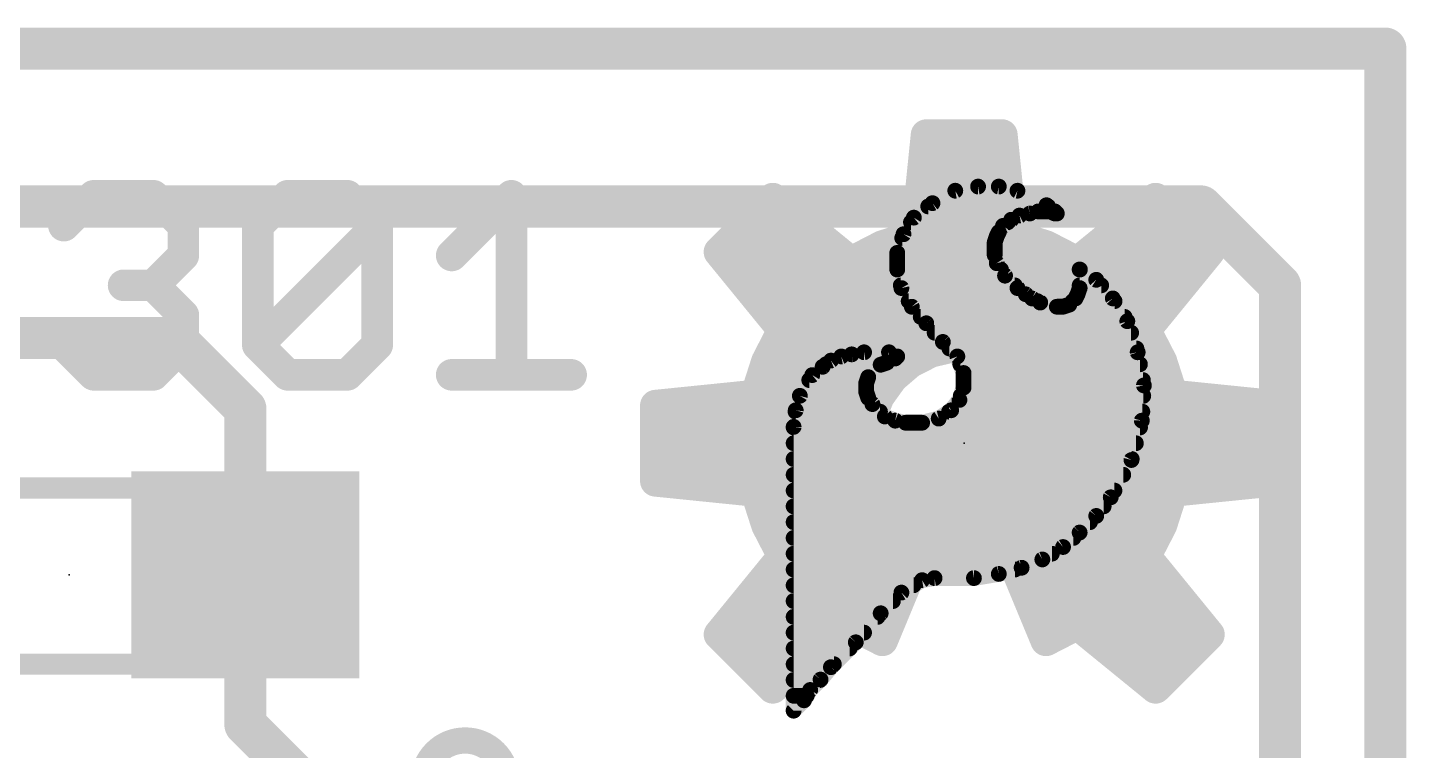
# Model space of a CAD drawing. Extents: x -47 to 60, y -17 to 15.
# Drawn here: x 6.15 to 12.8, y 11.85 to 15.34 of the extents above; entities that cross this region are included whole.
import ezdxf

# ---------------------------------------------------------------- set-up
doc = ezdxf.new("R2010")
doc.units = 0
for name, color, linetype in [('1', 12, 'CONTINUOUS'), ('16', 132, 'CONTINUOUS'), ('20', 53, 'CONTINUOUS'), ('21', 41, 'CONTINUOUS'), ('22', 40, 'CONTINUOUS'), ('23', 53, 'CONTINUOUS'), ('24', 53, 'CONTINUOUS'), ('51', 53, 'CONTINUOUS')]:
    doc.layers.add(name, color=color, linetype=linetype)

# ---------------------------------------------------------------- blocks, each defined once
blk = doc.blocks.new('RECT')
blk.add_solid([(-0.5, -0.5), (0.5, -0.5), (-0.5, 0.5), (0.5, 0.5)])

msp = doc.modelspace()

# ---------------------------------------------------------------- linework, layer by layer
at = {"layer": '1', "const_width": 0.2032}
for points in [[(2.794, 14.478), (11.811, 14.478)], [(11.811, 14.478), (12.192, 14.097)], [(12.192, 14.097), (12.192, 9.652)], [(3.81, 13.843), (6.858, 13.843)], [(6.858, 13.843), (7.2, 13.501)], [(7.2, 12.7), (7.2, 13.501)], [(7.2, 12.7), (7.2, 11.977)], [(7.2, 11.977), (7.45, 11.727)]]:
    msp.add_lwpolyline(points, dxfattribs=at)
at = {"layer": '1', "const_width": 0.1016}
for points in [[(11.8469, 14.5139, 1), (11.7751, 14.4421)], [(11.811, 14.4272, 1), (11.811, 14.5288)], [(12.2428, 14.097, 1), (12.1412, 14.097)], [(12.1561, 14.0611, 1), (12.2279, 14.1329)], [(6.8939, 13.8789, 1), (6.8221, 13.8071)], [(6.858, 13.7922, 1), (6.858, 13.8938)], [(7.2508, 13.501, 1), (7.1492, 13.501)], [(7.1641, 13.4651, 1), (7.2359, 13.5369)], [(7.2508, 12.7, 1), (7.1492, 12.7)], [(7.1492, 12.7, 1), (7.2508, 12.7)], [(7.2359, 12.0129, 1), (7.1641, 11.9411)], [(7.1492, 11.977, 1), (7.2508, 11.977)]]:
    msp.add_lwpolyline(points, format="xyb", dxfattribs=at)
at = {"layer": '16', "const_width": 0.2032}
for points in [[(0, 15.24), (12.7, 15.24)], [(12.7, 15.24), (12.7, 0)]]:
    msp.add_lwpolyline(points, dxfattribs=at)
at = {"layer": '16', "const_width": 0.1016}
for points in [[(12.7508, 15.24, 1), (12.6492, 15.24)], [(12.7, 15.1892, 1), (12.7, 15.2908)]]:
    msp.add_lwpolyline(points, format="xyb", dxfattribs=at)
at = {"layer": '20', "const_width": 0.2032}
for points in [[(12.7, 15.24), (0, 15.24)], [(12.7, 0), (12.7, 15.24)]]:
    msp.add_lwpolyline(points, dxfattribs=at)
at = {"layer": '20', "const_width": 0.1016}
for points in [[(12.7508, 15.24, 1), (12.6492, 15.24)], [(12.7, 15.1892, 1), (12.7, 15.2908)]]:
    msp.add_lwpolyline(points, format="xyb", dxfattribs=at)
at = {"layer": '21'}
for points, const_width in [([(6.3243, 14.3855), (6.4684, 14.5295)], 0.1524), ([(6.4684, 14.5295), (6.7565, 14.5295)], 0.1524), ([(6.7565, 14.5295), (6.9005, 14.3855)], 0.1524), ([(7.2598, 14.3855), (7.4039, 14.5295)], 0.1524), ([(7.4039, 14.5295), (7.692, 14.5295)], 0.1524), ([(7.692, 14.5295), (7.8361, 14.3855)], 0.1524), ([(8.1954, 14.2414), (8.4835, 14.5295)], 0.1524), ([(8.4835, 14.5295), (8.4835, 13.6652)], 0.1524), ([(10.625, 14.554), (10.515, 14.494)], 0.0762), ([(10.735, 14.574), (10.625, 14.554)], 0.0762), ([(10.6261, 14.5542), (10.9241, 14.5542)], 0.0762), ([(10.835, 14.574), (10.735, 14.574)], 0.0762), ([(10.925, 14.554), (10.835, 14.574)], 0.0762), ([(11.065, 14.484), (10.925, 14.554)], 0.0762), ([(10.515, 14.494), (10.425, 14.424)], 0.0762), ([(10.4944, 14.478), (11.073, 14.478)], 0.0762), ([(11.105, 14.454), (11.065, 14.484)], 0.0762), ([(6.9005, 14.3855), (6.9005, 14.2414)], 0.1524), ([(7.2598, 13.8093), (7.2598, 14.3855)], 0.1524), ([(7.2598, 13.8093), (7.8361, 14.3855)], 0.1524), ([(7.8361, 14.3855), (7.8361, 13.8093)], 0.1524), ([(10.425, 14.424), (10.375, 14.344)], 0.0762), ([(10.4111, 14.4018), (10.8787, 14.4018)], 0.0762), ([(10.855, 14.384), (10.895, 14.414)], 0.0762), ([(10.895, 14.414), (10.935, 14.434)], 0.0762), ([(10.935, 14.434), (10.985, 14.444)], 0.0762), ([(10.985, 14.444), (11.025, 14.454)], 0.0762), ([(11.025, 14.454), (11.085, 14.454)], 0.0762), ([(11.085, 14.454), (11.105, 14.444)], 0.0762), ([(11.115, 14.444), (11.105, 14.454)], 0.0762), ([(11.105, 14.444), (11.115, 14.444)], 0.0762), ([(10.375, 14.344), (10.345, 14.254)], 0.0762), ([(10.815, 14.304), (10.825, 14.334)], 0.0762), ([(10.825, 14.334), (10.835, 14.354)], 0.0762), ([(10.835, 14.354), (10.855, 14.384)], 0.0762), ([(6.9005, 14.2414), (6.7565, 14.0974)], 0.1524), ([(10.3689, 14.3256), (10.8222, 14.3256)], 0.0762), ([(10.815, 14.244), (10.815, 14.304)], 0.0762), ([(10.345, 14.254), (10.345, 14.174)], 0.0762), ([(10.345, 14.2494), (10.815, 14.2494)], 0.0762), ([(10.825, 14.204), (10.815, 14.244)], 0.0762), ([(10.865, 14.144), (10.825, 14.204)], 0.0762), ([(6.7565, 14.0974), (6.6124, 14.0974)], 0.1524), ([(6.7565, 14.0974), (6.9005, 13.9533)], 0.1524), ([(10.345, 14.174), (10.365, 14.084)], 0.0762), ([(10.3452, 14.1732), (10.8455, 14.1732)], 0.0762), ([(10.925, 14.084), (10.865, 14.144)], 0.0762), ([(11.225, 14.174), (11.225, 14.084)], 0.0762), ([(11.305, 14.124), (11.225, 14.174)], 0.0762), ([(11.225, 14.1732), (11.2263, 14.1732)], 0.0762), ([(10.3621, 14.097), (10.912, 14.097)], 0.0762), ([(10.365, 14.084), (10.415, 13.994)], 0.0762), ([(10.965, 14.054), (10.925, 14.084)], 0.0762), ([(11.225, 14.084), (11.215, 14.054)], 0.0762), ([(11.225, 14.097), (11.329, 14.097)], 0.0762), ([(11.385, 14.034), (11.305, 14.124)], 0.0762), ([(10.4001, 14.0208), (11.0214, 14.0208)], 0.0762), ([(10.995, 14.034), (10.965, 14.054)], 0.0762), ([(11.035, 14.014), (10.995, 14.034)], 0.0762), ([(11.115, 13.994), (11.035, 14.014)], 0.0762), ([(11.175, 14.004), (11.145, 13.994)], 0.0762), ([(11.205, 14.034), (11.175, 14.004)], 0.0762), ([(11.1918, 14.0208), (11.3934, 14.0208)], 0.0762), ([(11.215, 14.054), (11.205, 14.034)], 0.0762), ([(11.455, 13.924), (11.385, 14.034)], 0.0762), ([(6.9005, 13.9533), (6.9005, 13.8093)], 0.1524), ([(10.415, 13.994), (10.485, 13.914)], 0.0762), ([(10.4582, 13.9446), (11.4419, 13.9446)], 0.0762), ([(11.145, 13.994), (11.115, 13.994)], 0.0762), ([(10.485, 13.914), (10.565, 13.824)], 0.0762), ([(10.5255, 13.8684), (11.4735, 13.8684)], 0.0762), ([(11.505, 13.774), (11.455, 13.924)], 0.0762), ([(6.4684, 13.6652), (6.3243, 13.8093)], 0.1524), ([(6.9005, 13.8093), (6.7565, 13.6652)], 0.1524), ([(7.4039, 13.6652), (7.2598, 13.8093)], 0.1524), ([(7.8361, 13.8093), (7.692, 13.6652)], 0.1524), ([(10.565, 13.824), (10.635, 13.754)], 0.0762), ([(10.025, 13.734), (9.985, 13.704)], 0.0762), ([(10.075, 13.754), (10.025, 13.734)], 0.0762), ([(10.125, 13.764), (10.075, 13.754)], 0.0762), ([(10.185, 13.774), (10.125, 13.764)], 0.0762), ([(10.305, 13.774), (10.185, 13.774)], 0.0762), ([(10.295, 13.724), (10.335, 13.744)], 0.0762), ([(10.345, 13.754), (10.305, 13.774)], 0.0762), ([(10.335, 13.744), (10.345, 13.754)], 0.0762), ([(10.5968, 13.7922), (11.4989, 13.7922)], 0.0762), ([(10.635, 13.754), (10.665, 13.674)], 0.0762), ([(11.535, 13.614), (11.505, 13.774)], 0.0762), ([(6.7565, 13.6652), (6.4684, 13.6652)], 0.1524), ([(7.692, 13.6652), (7.4039, 13.6652)], 0.1524), ([(8.1954, 13.6652), (8.7716, 13.6652)], 0.1524), ([(9.985, 13.704), (9.935, 13.664)], 0.0762), ([(10.001, 13.716), (10.271, 13.716)], 0.0762), ([(10.205, 13.654), (10.265, 13.714)], 0.0762), ([(10.265, 13.714), (10.295, 13.724)], 0.0762), ([(10.6493, 13.716), (11.5159, 13.716)], 0.0762), ([(10.665, 13.674), (10.665, 13.604)], 0.0762), ([(9.935, 13.664), (9.875, 13.564)], 0.0762), ([(9.9205, 13.6398), (10.2003, 13.6398)], 0.0762), ([(10.195, 13.624), (10.205, 13.654)], 0.0762), ([(10.195, 13.584), (10.195, 13.624)], 0.0762), ([(10.665, 13.604), (10.645, 13.544)], 0.0762), ([(10.665, 13.6398), (11.5302, 13.6398)], 0.0762), ([(11.525, 13.444), (11.535, 13.614)], 0.0762), ([(9.875, 13.564), (9.855, 13.494)], 0.0762), ([(9.8749, 13.5636), (10.2018, 13.5636)], 0.0762), ([(10.205, 13.554), (10.195, 13.584)], 0.0762), ([(10.225, 13.524), (10.205, 13.554)], 0.0762), ([(10.645, 13.544), (10.605, 13.494)], 0.0762), ([(10.6515, 13.5636), (11.532, 13.5636)], 0.0762), ([(9.855, 13.494), (9.845, 13.414)], 0.0762), ([(9.8542, 13.4874), (10.2616, 13.4874)], 0.0762), ([(10.285, 13.464), (10.225, 13.524)], 0.0762), ([(10.605, 13.494), (10.545, 13.454)], 0.0762), ([(10.5951, 13.4874), (11.5275, 13.4874)], 0.0762), ([(9.845, 13.414), (9.845, 12.044)], 0.0762), ([(9.845, 13.4112), (11.5164, 13.4112)], 0.0762), ([(10.335, 13.444), (10.285, 13.464)], 0.0762), ([(10.385, 13.434), (10.335, 13.444)], 0.0762), ([(10.465, 13.434), (10.385, 13.434)], 0.0762), ([(10.545, 13.454), (10.465, 13.434)], 0.0762), ([(11.475, 13.254), (11.525, 13.444)], 0.0762), ([(9.845, 13.335), (11.4963, 13.335)], 0.0762), ([(9.845, 13.2588), (11.4763, 13.2588)], 0.0762), ([(11.375, 13.074), (11.475, 13.254)], 0.0762), ([(9.845, 13.1826), (11.4353, 13.1826)], 0.0762), ([(9.845, 13.1064), (11.393, 13.1064)], 0.0762), ([(11.305, 12.984), (11.375, 13.074)], 0.0762), ([(9.845, 13.0302), (11.3409, 13.0302)], 0.0762), ([(9.845, 12.954), (11.275, 12.954)], 0.0762), ([(11.225, 12.904), (11.305, 12.984)], 0.0762), ([(9.845, 12.8778), (11.1951, 12.8778)], 0.0762), ([(11.145, 12.834), (11.225, 12.904)], 0.0762), ([(9.845, 12.8016), (11.091, 12.8016)], 0.0762), ([(11.045, 12.774), (11.145, 12.834)], 0.0762), ([(10.945, 12.734), (11.045, 12.774)], 0.0762), ([(9.845, 12.7254), (10.9135, 12.7254)], 0.0762), ([(10.365, 12.614), (10.465, 12.674)], 0.0762), ([(10.465, 12.674), (10.525, 12.684)], 0.0762), ([(10.525, 12.684), (10.715, 12.684)], 0.0762), ([(10.715, 12.684), (10.835, 12.704)], 0.0762), ([(10.835, 12.704), (10.945, 12.734)], 0.0762), ([(9.845, 12.6492), (10.4237, 12.6492)], 0.0762), ([(10.265, 12.514), (10.365, 12.614)], 0.0762), ([(9.845, 12.573), (10.324, 12.573)], 0.0762), ([(9.845, 12.4968), (10.2503, 12.4968)], 0.0762), ([(10.145, 12.374), (10.265, 12.514)], 0.0762), ([(9.845, 12.4206), (10.1849, 12.4206)], 0.0762), ([(9.845, 12.3444), (10.1154, 12.3444)], 0.0762), ([(10.025, 12.254), (10.145, 12.374)], 0.0762), ([(9.845, 12.2682), (10.0392, 12.2682)], 0.0762), ([(9.975, 12.194), (10.025, 12.254)], 0.0762), ([(9.845, 12.192), (9.973, 12.192)], 0.0762), ([(9.895, 12.094), (9.925, 12.144)], 0.0762), ([(9.925, 12.144), (9.975, 12.194)], 0.0762), ([(9.845, 12.1158), (9.9081, 12.1158)], 0.0762), ([(9.845, 12.044), (9.895, 12.094)], 0.0762)]:
    msp.add_lwpolyline(points, dxfattribs=dict(at, const_width=const_width))
for points, const_width in [([(6.4684, 14.5676, 1), (6.4684, 14.4914)], 0.0762), ([(6.4953, 14.5026, 1), (6.4414, 14.5565)], 0.0762), ([(6.7834, 14.5565, 1), (6.7295, 14.5026)], 0.0762), ([(6.7565, 14.4914, 1), (6.7565, 14.5676)], 0.0762), ([(7.4039, 14.5676, 1), (7.4039, 14.4914)], 0.0762), ([(7.4308, 14.5026, 1), (7.3769, 14.5565)], 0.0762), ([(7.7189, 14.5565, 1), (7.6651, 14.5026)], 0.0762), ([(7.692, 14.4914, 1), (7.692, 14.5676)], 0.0762), ([(8.5216, 14.5295, 1), (8.4454, 14.5295)], 0.0762), ([(8.5104, 14.5026, 1), (8.4565, 14.5565)], 0.0762), ([(10.6216, 14.5727, 1), (10.6284, 14.5353)], 0.0381), ([(10.6261, 14.5733, 1), (10.6261, 14.5352)], 0.0381), ([(10.6341, 14.5373, 1), (10.6159, 14.5707)], 0.0381), ([(10.735, 14.593, 1), (10.735, 14.5549)], 0.0381), ([(10.7384, 14.5553, 1), (10.7316, 14.5927)], 0.0381), ([(10.8391, 14.5926, 1), (10.8309, 14.5554)], 0.0381), ([(10.835, 14.5549, 1), (10.835, 14.593)], 0.0381), ([(10.9335, 14.571, 1), (10.9165, 14.537)], 0.0381), ([(10.9209, 14.5354, 1), (10.9291, 14.5726)], 0.0381), ([(10.9241, 14.5352, 1), (10.9241, 14.5733)], 0.0381), ([(10.4944, 14.4971, 1), (10.4944, 14.459)], 0.0381), ([(10.5059, 14.5107, 1), (10.5241, 14.4773)], 0.0381), ([(10.5267, 14.479, 1), (10.5033, 14.509)], 0.0381), ([(11.0764, 14.4992, 1), (11.0536, 14.4688)], 0.0381), ([(11.0565, 14.467, 1), (11.0735, 14.501)], 0.0381), ([(11.073, 14.459, 1), (11.073, 14.4971)], 0.0381), ([(6.2974, 14.4124, 1), (6.3513, 14.3585)], 0.0762), ([(6.9386, 14.3855, 1), (6.8624, 14.3855)], 0.0762), ([(6.8736, 14.3585, 1), (6.9275, 14.4124)], 0.0762), ([(7.2979, 14.3855, 1), (7.2217, 14.3855)], 0.0762), ([(7.2329, 14.4124, 1), (7.2868, 14.3585)], 0.0762), ([(7.8742, 14.3855, 1), (7.798, 14.3855)], 0.0762), ([(7.863, 14.3585, 1), (7.8091, 14.4124)], 0.0762), ([(7.8091, 14.3585, 1), (7.863, 14.4124)], 0.0762), ([(10.4111, 14.4209, 1), (10.4111, 14.3828)], 0.0381), ([(10.4133, 14.439, 1), (10.4367, 14.409)], 0.0381), ([(10.4412, 14.4139, 1), (10.4088, 14.4341)], 0.0381), ([(10.8865, 14.431, 1), (10.9035, 14.397)], 0.0381), ([(10.8787, 14.3828, 1), (10.8787, 14.4209)], 0.0381), ([(10.9064, 14.3988, 1), (10.8836, 14.4292)], 0.0381), ([(10.9313, 14.4527, 1), (10.9387, 14.4153)], 0.0381), ([(10.9435, 14.417, 1), (10.9265, 14.451)], 0.0381), ([(10.9804, 14.4625, 1), (10.9896, 14.4255)], 0.0381), ([(10.9887, 14.4253, 1), (10.9813, 14.4627)], 0.0381), ([(11.025, 14.4731, 1), (11.025, 14.435)], 0.0381), ([(11.0296, 14.4355, 1), (11.0204, 14.4725)], 0.0381), ([(11.0935, 14.471, 1), (11.0765, 14.437)], 0.0381), ([(11.085, 14.435, 1), (11.085, 14.4731)], 0.0381), ([(11.1185, 14.4675, 1), (11.0915, 14.4405)], 0.0381), ([(11.105, 14.4631, 1), (11.105, 14.425)], 0.0381), ([(11.0936, 14.4388, 1), (11.1164, 14.4692)], 0.0381), ([(11.0965, 14.427, 1), (11.1135, 14.461)], 0.0381), ([(11.1015, 14.4305, 1), (11.1285, 14.4575)], 0.0381), ([(11.115, 14.425, 1), (11.115, 14.4631)], 0.0381), ([(10.3588, 14.3541, 1), (10.3912, 14.3339)], 0.0381), ([(10.3931, 14.338, 1), (10.3569, 14.35)], 0.0381), ([(10.8431, 14.328, 1), (10.8069, 14.34)], 0.0381), ([(10.8191, 14.3646, 1), (10.8509, 14.3434)], 0.0381), ([(10.852, 14.3455, 1), (10.818, 14.3625)], 0.0381), ([(10.8436, 14.3992, 1), (10.8664, 14.3688)], 0.0381), ([(10.8709, 14.3734, 1), (10.8391, 14.3946)], 0.0381), ([(6.9275, 14.2145, 1), (6.8736, 14.2684)], 0.0762), ([(8.1684, 14.2684, 1), (8.2223, 14.2145)], 0.0762), ([(10.3689, 14.3447, 1), (10.3689, 14.3066)], 0.0381), ([(10.8341, 14.304, 1), (10.796, 14.304)], 0.0381), ([(10.7969, 14.31, 1), (10.8331, 14.298)], 0.0381), ([(10.808, 14.3425, 1), (10.842, 14.3255)], 0.0381), ([(10.8222, 14.3066, 1), (10.8222, 14.3447)], 0.0381), ([(6.8624, 14.2414, 1), (6.9386, 14.2414)], 0.0762), ([(10.345, 14.2685, 1), (10.345, 14.2304)], 0.0381), ([(10.3269, 14.26, 1), (10.3631, 14.248)], 0.0381), ([(10.3641, 14.254, 1), (10.326, 14.254)], 0.0381), ([(10.8335, 14.2486, 1), (10.7965, 14.2394)], 0.0381), ([(10.796, 14.244, 1), (10.8341, 14.244)], 0.0381), ([(10.8409, 14.2146, 1), (10.8091, 14.1934)], 0.0381), ([(10.815, 14.2304, 1), (10.815, 14.2685)], 0.0381), ([(6.6124, 14.1355, 1), (6.6124, 14.0593)], 0.0762), ([(6.7834, 14.1243, 1), (6.7295, 14.0704)], 0.0762), ([(6.7565, 14.0593, 1), (6.7565, 14.1355)], 0.0762), ([(10.3636, 14.1781, 1), (10.3264, 14.1699)], 0.0381), ([(10.326, 14.174, 1), (10.3641, 14.174)], 0.0381), ([(10.3452, 14.1923, 1), (10.3452, 14.1542)], 0.0381), ([(10.8065, 14.1994, 1), (10.8435, 14.2086)], 0.0381), ([(10.8455, 14.1542, 1), (10.8455, 14.1923)], 0.0381), ([(10.8785, 14.1575, 1), (10.8515, 14.1305)], 0.0381), ([(10.8491, 14.1334, 1), (10.8809, 14.1546)], 0.0381), ([(11.2441, 14.174, 1), (11.206, 14.174)], 0.0381), ([(11.2351, 14.1902, 1), (11.2149, 14.1578)], 0.0381), ([(11.225, 14.1923, 1), (11.225, 14.1542)], 0.0381), ([(11.2263, 14.1542, 1), (11.2263, 14.1923)], 0.0381), ([(6.7295, 14.1243, 1), (6.7834, 14.0704)], 0.0762), ([(10.3621, 14.1161, 1), (10.3621, 14.078)], 0.0381), ([(10.3817, 14.0933, 1), (10.3483, 14.0747)], 0.0381), ([(10.3464, 14.0799, 1), (10.3836, 14.0881)], 0.0381), ([(10.9364, 14.0992, 1), (10.9136, 14.0688)], 0.0381), ([(10.9115, 14.0705, 1), (10.9385, 14.0975)], 0.0381), ([(10.912, 14.078, 1), (10.912, 14.1161)], 0.0381), ([(11.225, 14.1161, 1), (11.225, 14.078)], 0.0381), ([(11.2431, 14.078, 1), (11.2069, 14.09)], 0.0381), ([(11.3192, 14.1367, 1), (11.2908, 14.1113)], 0.0381), ([(11.2949, 14.1078, 1), (11.3151, 14.1402)], 0.0381), ([(11.329, 14.078, 1), (11.329, 14.1161)], 0.0381), ([(10.4001, 14.0399, 1), (10.4001, 14.0018)], 0.0381), ([(10.9756, 14.0699, 1), (10.9544, 14.0381)], 0.0381), ([(10.9536, 14.0388, 1), (10.9764, 14.0692)], 0.0381), ([(11.0035, 14.051, 1), (10.9865, 14.017)], 0.0381), ([(10.9844, 14.0181, 1), (11.0056, 14.0499)], 0.0381), ([(11.0396, 14.0325, 1), (11.0304, 13.9955)], 0.0381), ([(11.0214, 14.0018, 1), (11.0214, 14.0399)], 0.0381), ([(11.0265, 13.997, 1), (11.0435, 14.031)], 0.0381), ([(11.181, 13.9859, 1), (11.169, 14.0221)], 0.0381), ([(11.1918, 14.0399, 1), (11.1918, 14.0018)], 0.0381), ([(11.188, 14.0425, 1), (11.222, 14.0255)], 0.0381), ([(11.2185, 14.0205, 1), (11.1915, 14.0475)], 0.0381), ([(11.1969, 14.06, 1), (11.2331, 14.048)], 0.0381), ([(11.232, 14.0455, 1), (11.198, 14.0625)], 0.0381), ([(11.206, 14.084, 1), (11.2441, 14.084)], 0.0381), ([(11.4011, 14.0442, 1), (11.3689, 14.0238)], 0.0381), ([(11.3708, 14.0213, 1), (11.3992, 14.0467)], 0.0381), ([(11.3934, 14.0018, 1), (11.3934, 14.0399)], 0.0381), ([(6.9386, 13.9533, 1), (6.8624, 13.9533)], 0.0762), ([(6.8736, 13.9264, 1), (6.9275, 13.9803)], 0.0762), ([(10.4293, 14.0065, 1), (10.4007, 13.9815)], 0.0381), ([(10.3983, 13.9847, 1), (10.4317, 14.0033)], 0.0381), ([(10.4582, 13.9637, 1), (10.4582, 13.9256)], 0.0381), ([(11.115, 14.0131, 1), (11.115, 13.975)], 0.0381), ([(11.1104, 13.9755, 1), (11.1196, 14.0125)], 0.0381), ([(11.139, 14.0121, 1), (11.151, 13.9759)], 0.0381), ([(11.145, 13.975, 1), (11.145, 14.0131)], 0.0381), ([(11.1615, 14.0175, 1), (11.1885, 13.9905)], 0.0381), ([(11.4419, 13.9256, 1), (11.4419, 13.9637)], 0.0381), ([(10.4992, 13.9267, 1), (10.4708, 13.9013)], 0.0381), ([(10.4707, 13.9015, 1), (10.4993, 13.9265)], 0.0381), ([(10.5255, 13.8875, 1), (10.5255, 13.8494)], 0.0381), ([(11.4731, 13.93, 1), (11.4369, 13.918)], 0.0381), ([(11.4389, 13.9138, 1), (11.4711, 13.9342)], 0.0381), ([(11.4735, 13.8494, 1), (11.4735, 13.8875)], 0.0381), ([(6.3513, 13.8362, 1), (6.2974, 13.7823)], 0.0762), ([(6.8624, 13.8093, 1), (6.9386, 13.8093)], 0.0762), ([(6.9275, 13.7823, 1), (6.8736, 13.8362)], 0.0762), ([(7.2868, 13.8362, 1), (7.2329, 13.7823)], 0.0762), ([(7.2329, 13.8362, 1), (7.2868, 13.7823)], 0.0762), ([(7.2217, 13.8093, 1), (7.2979, 13.8093)], 0.0762), ([(7.798, 13.8093, 1), (7.8742, 13.8093)], 0.0762), ([(7.863, 13.7823, 1), (7.8091, 13.8362)], 0.0762), ([(10.5785, 13.8375, 1), (10.5515, 13.8105)], 0.0381), ([(10.5508, 13.8113, 1), (10.5792, 13.8367)], 0.0381), ([(10.0364, 13.7188, 1), (10.0136, 13.7492)], 0.0381), ([(10.0713, 13.7727, 1), (10.0787, 13.7353)], 0.0381), ([(10.0821, 13.7363, 1), (10.0679, 13.7717)], 0.0381), ([(10.1219, 13.7828, 1), (10.1281, 13.7452)], 0.0381), ([(10.1287, 13.7453, 1), (10.1213, 13.7827)], 0.0381), ([(10.185, 13.7931, 1), (10.185, 13.755)], 0.0381), ([(10.1881, 13.7552, 1), (10.1819, 13.7928)], 0.0381), ([(10.3135, 13.791, 1), (10.2965, 13.757)], 0.0381), ([(10.305, 13.755, 1), (10.305, 13.7931)], 0.0381), ([(10.3215, 13.7575, 1), (10.3485, 13.7305)], 0.0381), ([(10.3435, 13.727, 1), (10.3265, 13.761)], 0.0381), ([(10.3585, 13.7405, 1), (10.3315, 13.7675)], 0.0381), ([(10.3365, 13.737, 1), (10.3535, 13.771)], 0.0381), ([(10.5968, 13.8113, 1), (10.5968, 13.7732)], 0.0381), ([(10.6528, 13.7607, 1), (10.6172, 13.7473)], 0.0381), ([(10.6215, 13.7405, 1), (10.6485, 13.7675)], 0.0381), ([(11.5237, 13.7775, 1), (11.4863, 13.7705)], 0.0381), ([(11.4869, 13.768, 1), (11.5231, 13.78)], 0.0381), ([(11.4989, 13.7732, 1), (11.4989, 13.8113)], 0.0381), ([(6.4684, 13.7033, 1), (6.4684, 13.6271)], 0.0762), ([(6.4414, 13.6383, 1), (6.4953, 13.6921)], 0.0762), ([(6.7295, 13.6921, 1), (6.7834, 13.6383)], 0.0762), ([(6.7565, 13.6271, 1), (6.7565, 13.7033)], 0.0762), ([(7.4039, 13.7033, 1), (7.4039, 13.6271)], 0.0762), ([(7.3769, 13.6383, 1), (7.4308, 13.6921)], 0.0762), ([(7.6651, 13.6921, 1), (7.7189, 13.6383)], 0.0762), ([(7.692, 13.6271, 1), (7.692, 13.7033)], 0.0762), ([(8.1954, 13.7033, 1), (8.1954, 13.6271)], 0.0762), ([(8.7716, 13.6271, 1), (8.7716, 13.7033)], 0.0762), ([(9.9736, 13.7192, 1), (9.9964, 13.6888)], 0.0381), ([(9.9969, 13.6891, 1), (9.9731, 13.7189)], 0.0381), ([(10.001, 13.7351, 1), (10.001, 13.697)], 0.0381), ([(10.0179, 13.7517, 1), (10.0321, 13.7163)], 0.0381), ([(10.259, 13.7321, 1), (10.271, 13.6959)], 0.0381), ([(10.2785, 13.7005, 1), (10.2515, 13.7275)], 0.0381), ([(10.271, 13.697, 1), (10.271, 13.7351)], 0.0381), ([(10.2865, 13.741, 1), (10.3035, 13.707)], 0.0381), ([(10.301, 13.7059, 1), (10.289, 13.7421)], 0.0381), ([(10.6493, 13.7351, 1), (10.6493, 13.697)], 0.0381), ([(10.6841, 13.674, 1), (10.646, 13.674)], 0.0381), ([(11.5159, 13.697, 1), (11.5159, 13.7351)], 0.0381), ([(8.4454, 13.6652, 1), (8.5216, 13.6652)], 0.0762), ([(9.9205, 13.6589, 1), (9.9205, 13.6208)], 0.0381), ([(9.9231, 13.6789, 1), (9.9469, 13.6491)], 0.0381), ([(9.9513, 13.6542, 1), (9.9187, 13.6738)], 0.0381), ([(10.1769, 13.63, 1), (10.2131, 13.618)], 0.0381), ([(10.2141, 13.624, 1), (10.176, 13.624)], 0.0381), ([(10.1915, 13.6675, 1), (10.2185, 13.6405)], 0.0381), ([(10.2231, 13.648, 1), (10.1869, 13.66)], 0.0381), ([(10.2003, 13.6208, 1), (10.2003, 13.6589)], 0.0381), ([(10.665, 13.6589, 1), (10.665, 13.6208)], 0.0381), ([(10.6831, 13.598, 1), (10.6469, 13.61)], 0.0381), ([(10.6472, 13.6673, 1), (10.6828, 13.6807)], 0.0381), ([(11.554, 13.6129, 1), (11.516, 13.6151)], 0.0381), ([(11.5302, 13.6208, 1), (11.5302, 13.6589)], 0.0381), ([(9.8749, 13.5827, 1), (9.8749, 13.5446)], 0.0381), ([(9.8587, 13.5738, 1), (9.8913, 13.5542)], 0.0381), ([(9.8933, 13.5588, 1), (9.8567, 13.5692)], 0.0381), ([(10.2131, 13.59, 1), (10.1769, 13.578)], 0.0381), ([(10.176, 13.584, 1), (10.2141, 13.584)], 0.0381), ([(10.2209, 13.5646, 1), (10.1891, 13.5434)], 0.0381), ([(10.1869, 13.548, 1), (10.2231, 13.56)], 0.0381), ([(10.2018, 13.5446, 1), (10.2018, 13.5827)], 0.0381), ([(10.6599, 13.5321, 1), (10.6301, 13.5559)], 0.0381), ([(10.6515, 13.5827, 1), (10.6515, 13.5446)], 0.0381), ([(10.646, 13.604, 1), (10.6841, 13.604)], 0.0381), ([(11.5163, 13.6105, 1), (11.5537, 13.6175)], 0.0381), ([(11.532, 13.5446, 1), (11.532, 13.5827)], 0.0381), ([(9.8542, 13.5065, 1), (9.8542, 13.4684)], 0.0381), ([(9.8367, 13.4992, 1), (9.8733, 13.4888)], 0.0381), ([(9.8739, 13.4916, 1), (9.8361, 13.4964)], 0.0381), ([(10.2385, 13.5375, 1), (10.2115, 13.5105)], 0.0381), ([(10.2091, 13.5134, 1), (10.2409, 13.5346)], 0.0381), ([(10.2616, 13.4684, 1), (10.2616, 13.5065)], 0.0381), ([(10.5951, 13.5065, 1), (10.5951, 13.4684)], 0.0381), ([(10.5901, 13.5059, 1), (10.6199, 13.4821)], 0.0381), ([(10.6156, 13.4781, 1), (10.5944, 13.5099)], 0.0381), ([(10.6269, 13.55, 1), (10.6631, 13.538)], 0.0381), ([(11.5275, 13.4684, 1), (11.5275, 13.5065)], 0.0381), ([(9.845, 13.4303, 1), (9.845, 13.3922)], 0.0381), ([(9.8641, 13.414, 1), (9.826, 13.414)], 0.0381), ([(10.2921, 13.4817, 1), (10.2779, 13.4463)], 0.0381), ([(10.2715, 13.4505, 1), (10.2985, 13.4775)], 0.0381), ([(10.3387, 13.4627, 1), (10.3313, 13.4253)], 0.0381), ([(10.3279, 13.4263, 1), (10.3421, 13.4617)], 0.0381), ([(10.385, 13.4531, 1), (10.385, 13.415)], 0.0381), ([(10.3813, 13.4153, 1), (10.3887, 13.4527)], 0.0381), ([(10.4604, 13.4525, 1), (10.4696, 13.4155)], 0.0381), ([(10.465, 13.415, 1), (10.465, 13.4531)], 0.0381), ([(10.5344, 13.4699, 1), (10.5556, 13.4381)], 0.0381), ([(10.5496, 13.4355, 1), (10.5404, 13.4725)], 0.0381), ([(11.506, 13.4451, 1), (11.544, 13.4429)], 0.0381), ([(11.5434, 13.4392, 1), (11.5066, 13.4488)], 0.0381), ([(11.5164, 13.3922, 1), (11.5164, 13.4303)], 0.0381), ([(9.8261, 13.4164, 1), (9.8639, 13.4116)], 0.0381), ([(9.845, 13.3541, 1), (9.845, 13.316)], 0.0381), ([(11.4963, 13.316, 1), (11.4963, 13.3541)], 0.0381), ([(9.845, 13.2779, 1), (9.845, 13.2398)], 0.0381), ([(11.4566, 13.2588, 1), (11.4934, 13.2492)], 0.0381), ([(11.4917, 13.2447, 1), (11.4583, 13.2633)], 0.0381), ([(11.4763, 13.2398, 1), (11.4763, 13.2779)], 0.0381), ([(9.845, 13.2017, 1), (9.845, 13.1636)], 0.0381), ([(11.4353, 13.1636, 1), (11.4353, 13.2017)], 0.0381), ([(9.845, 13.1255, 1), (9.845, 13.0874)], 0.0381), ([(11.39, 13.0623, 1), (11.36, 13.0857)], 0.0381), ([(11.393, 13.0874, 1), (11.393, 13.1255)], 0.0381), ([(9.845, 13.0493, 1), (9.845, 13.0112)], 0.0381), ([(11.3409, 13.0112, 1), (11.3409, 13.0493)], 0.0381), ([(11.3583, 13.0833, 1), (11.3917, 13.0647)], 0.0381), ([(9.845, 12.9731, 1), (9.845, 12.935)], 0.0381), ([(11.275, 12.935, 1), (11.275, 12.9731)], 0.0381), ([(11.29, 12.9957, 1), (11.32, 12.9723)], 0.0381), ([(11.3185, 12.9705, 1), (11.2915, 12.9975)], 0.0381), ([(9.845, 12.8969, 1), (9.845, 12.8588)], 0.0381), ([(11.1951, 12.8588, 1), (11.1951, 12.8969)], 0.0381), ([(11.2115, 12.9175, 1), (11.2385, 12.8905)], 0.0381), ([(11.2375, 12.8897, 1), (11.2125, 12.9183)], 0.0381), ([(9.845, 12.8207, 1), (9.845, 12.7826)], 0.0381), ([(11.091, 12.7826, 1), (11.091, 12.8207)], 0.0381), ([(11.1325, 12.8483, 1), (11.1575, 12.8197)], 0.0381), ([(11.1548, 12.8177, 1), (11.1352, 12.8503)], 0.0381), ([(11.0352, 12.7903, 1), (11.0548, 12.7577)], 0.0381), ([(11.0521, 12.7563, 1), (11.0379, 12.7917)], 0.0381), ([(9.845, 12.7445, 1), (9.845, 12.7064)], 0.0381), ([(10.4619, 12.6928, 1), (10.4681, 12.6552)], 0.0381), ([(10.4748, 12.6577, 1), (10.4552, 12.6903)], 0.0381), ([(10.525, 12.7031, 1), (10.525, 12.665)], 0.0381), ([(10.5281, 12.6652, 1), (10.5219, 12.7028)], 0.0381), ([(10.7119, 12.7028, 1), (10.7181, 12.6652)], 0.0381), ([(10.715, 12.665, 1), (10.715, 12.7031)], 0.0381), ([(10.83, 12.7224, 1), (10.84, 12.6856)], 0.0381), ([(10.8381, 12.6852, 1), (10.8319, 12.7228)], 0.0381), ([(10.9135, 12.7064, 1), (10.9135, 12.7445)], 0.0381), ([(10.9379, 12.7517, 1), (10.9521, 12.7163)], 0.0381), ([(10.95, 12.7156, 1), (10.94, 12.7524)], 0.0381), ([(9.845, 12.6683, 1), (9.845, 12.6302)], 0.0381), ([(10.3552, 12.6303, 1), (10.3748, 12.5977)], 0.0381), ([(10.3785, 12.6005, 1), (10.3515, 12.6275)], 0.0381), ([(10.4237, 12.6302, 1), (10.4237, 12.6683)], 0.0381), ([(9.845, 12.5921, 1), (9.845, 12.554)], 0.0381), ([(10.324, 12.554, 1), (10.324, 12.5921)], 0.0381), ([(9.845, 12.5159, 1), (9.845, 12.4778)], 0.0381), ([(10.2515, 12.5275, 1), (10.2785, 12.5005)], 0.0381), ([(10.2503, 12.4778, 1), (10.2503, 12.5159)], 0.0381), ([(10.2795, 12.5016, 1), (10.2505, 12.5264)], 0.0381), ([(9.845, 12.4397, 1), (9.845, 12.4016)], 0.0381), ([(10.1849, 12.4016, 1), (10.1849, 12.4397)], 0.0381), ([(9.845, 12.3635, 1), (9.845, 12.3254)], 0.0381), ([(10.1154, 12.3254, 1), (10.1154, 12.3635)], 0.0381), ([(10.1305, 12.3864, 1), (10.1595, 12.3616)], 0.0381), ([(10.1585, 12.3605, 1), (10.1315, 12.3875)], 0.0381), ([(9.845, 12.2873, 1), (9.845, 12.2492)], 0.0381), ([(10.0115, 12.2675, 1), (10.0385, 12.2405)], 0.0381), ([(10.0396, 12.2418, 1), (10.0104, 12.2662)], 0.0381), ([(10.0392, 12.2492, 1), (10.0392, 12.2873)], 0.0381), ([(9.845, 12.2111, 1), (9.845, 12.173)], 0.0381), ([(9.9115, 12.1575, 1), (9.9385, 12.1305)], 0.0381), ([(9.9413, 12.1342, 1), (9.9087, 12.1538)], 0.0381), ([(9.9604, 12.2062, 1), (9.9896, 12.1818)], 0.0381), ([(9.9885, 12.1805, 1), (9.9615, 12.2075)], 0.0381), ([(9.973, 12.173, 1), (9.973, 12.2111)], 0.0381), ([(9.845, 12.1349, 1), (9.845, 12.0968)], 0.0381), ([(9.8787, 12.1038, 1), (9.9113, 12.0842)], 0.0381), ([(9.9085, 12.0805, 1), (9.8815, 12.1075)], 0.0381), ([(9.9081, 12.0968, 1), (9.9081, 12.1349)], 0.0381), ([(9.8315, 12.0575, 1), (9.8585, 12.0305)], 0.0381), ([(9.826, 12.044, 1), (9.8641, 12.044)], 0.0381), ([(8.26, 11.5, 1), (8.26, 11.9, 1), (8.26, 11.5)], 0.127)]:
    msp.add_lwpolyline(points, format="xyb", dxfattribs=dict(at, const_width=const_width))
at = {"layer": '22', "const_width": 0.15}
for points in [[(10.436, 14.3399), (10.4852, 14.8238)], [(10.4852, 14.8238), (10.8508, 14.8238)], [(10.8508, 14.8238), (10.9, 14.3399)], [(10.4726, 14.7), (10.8634, 14.7)], [(9.486, 14.2585), (9.7445, 14.517)], [(9.7445, 14.517), (10.1215, 14.2096)], [(10.4574, 14.55), (10.8786, 14.55)], [(11.2145, 14.2096), (11.5915, 14.517)], [(11.5915, 14.517), (11.85, 14.2585)], [(9.6275, 14.4), (9.888, 14.4)], [(10.4421, 14.4), (10.8939, 14.4)], [(11.448, 14.4), (11.7085, 14.4)], [(10.2733, 14.2878), (10.436, 14.3399)], [(10.9, 14.3399), (11.0627, 14.2878)], [(9.7934, 13.8815), (9.486, 14.2585)], [(9.4929, 14.25), (10.072, 14.25)], [(10.1215, 14.2096), (10.2733, 14.2878)], [(10.1999, 14.25), (11.1361, 14.25)], [(11.0627, 14.2878), (11.2145, 14.2096)], [(11.264, 14.25), (11.8431, 14.25)], [(11.85, 14.2585), (11.5426, 13.8815)], [(9.6152, 14.1), (11.7208, 14.1)], [(9.7375, 13.95), (11.5985, 13.95)], [(9.7152, 13.7297), (9.7934, 13.8815)], [(11.5426, 13.8815), (11.6208, 13.7297)], [(9.7514, 13.8), (10.6135, 13.8)], [(10.5078, 13.7754), (10.4077, 13.7246)], [(10.617, 13.8008), (10.5078, 13.7754)], [(10.7292, 13.7996), (10.617, 13.8008)], [(10.6938, 13.8), (11.5846, 13.8)], [(10.8379, 13.7718), (10.7292, 13.7996)], [(10.9369, 13.7189), (10.8379, 13.7718)], [(9.6631, 13.567), (9.7152, 13.7297)], [(10.4077, 13.7246), (10.3225, 13.6516)], [(11.0204, 13.644), (10.9369, 13.7189)], [(11.6208, 13.7297), (11.6729, 13.567)], [(9.6897, 13.65), (10.3214, 13.65)], [(10.3225, 13.6516), (10.2572, 13.5604)], [(11.0137, 13.65), (11.6463, 13.65)], [(11.0838, 13.5514), (11.0204, 13.644)], [(9.1792, 13.5178), (9.6631, 13.567)], [(11.6729, 13.567), (12.1568, 13.5178)], [(9.1792, 13.1522), (9.1792, 13.5178)], [(9.1792, 13.5), (10.2329, 13.5)], [(10.2572, 13.5604), (10.2153, 13.4563)], [(11.1233, 13.4464), (11.0838, 13.5514)], [(11.1032, 13.5), (12.1568, 13.5)], [(12.1568, 13.5178), (12.1568, 13.1522)], [(10.2153, 13.4563), (10.1995, 13.3452)], [(11.1368, 13.335), (11.1233, 13.4464)], [(9.1792, 13.35), (10.2002, 13.35)], [(10.1995, 13.3452), (10.2104, 13.2335)], [(11.1239, 13.2256), (11.1368, 13.335)], [(11.135, 13.35), (12.1568, 13.35)], [(10.2104, 13.2335), (10.2477, 13.1277)], [(9.1792, 13.2), (10.2222, 13.2)], [(11.0857, 13.1222), (11.1239, 13.2256)], [(11.1144, 13.2), (12.1568, 13.2)], [(9.6631, 13.103), (9.1792, 13.1522)], [(9.7152, 12.9403), (9.6631, 13.103)], [(10.2477, 13.1277), (10.309, 13.0337)], [(11.0245, 13.0305), (11.0857, 13.1222)], [(11.6729, 13.103), (11.6208, 12.9403)], [(12.1568, 13.1522), (11.6729, 13.103)], [(9.6801, 13.05), (10.2983, 13.05)], [(10.309, 13.0337), (10.3908, 12.957)], [(11.0375, 13.05), (11.6559, 13.05)], [(10.9436, 12.9557), (11.0245, 13.0305)], [(9.7934, 12.7885), (9.7152, 12.9403)], [(9.736, 12.9), (10.4878, 12.9)], [(10.4886, 12.9019), (10.2733, 12.3822)], [(10.3908, 12.957), (10.4886, 12.9019)], [(10.8474, 12.9019), (10.9436, 12.9557)], [(11.0627, 12.3822), (10.8474, 12.9019)], [(10.8482, 12.9), (11.6, 12.9)], [(11.6208, 12.9403), (11.5426, 12.7885)], [(9.486, 12.4115), (9.7934, 12.7885)], [(11.5426, 12.7885), (11.85, 12.4115)], [(9.762, 12.75), (10.4257, 12.75)], [(10.9103, 12.75), (11.574, 12.75)], [(9.6397, 12.6), (10.3635, 12.6)], [(10.9725, 12.6), (11.6963, 12.6)], [(9.5174, 12.45), (10.1087, 12.45)], [(10.1215, 12.4604), (9.7445, 12.153)], [(10.2733, 12.3822), (10.1215, 12.4604)], [(10.1417, 12.45), (10.3014, 12.45)], [(11.0346, 12.45), (11.1943, 12.45)], [(11.2145, 12.4604), (11.0627, 12.3822)], [(11.5915, 12.153), (11.2145, 12.4604)], [(11.2273, 12.45), (11.8186, 12.45)], [(9.7445, 12.153), (9.486, 12.4115)], [(11.85, 12.4115), (11.5915, 12.153)], [(9.5975, 12.3), (9.9248, 12.3)], [(11.4112, 12.3), (11.7385, 12.3)]]:
    msp.add_lwpolyline(points, dxfattribs=at)
at = {"layer": '22', "const_width": 0.075}
for points in [[(10.4852, 14.8613, 1), (10.4852, 14.7863)], [(10.5225, 14.82, 1), (10.4479, 14.8276)], [(10.8881, 14.8276, 1), (10.8135, 14.82)], [(10.8508, 14.7863, 1), (10.8508, 14.8613)], [(10.4726, 14.7375, 1), (10.4726, 14.6625)], [(10.8634, 14.6625, 1), (10.8634, 14.7375)], [(9.7682, 14.5461, 1), (9.7208, 14.4879)], [(9.771, 14.4905, 1), (9.718, 14.5435)], [(10.4574, 14.5875, 1), (10.4574, 14.5125)], [(10.8786, 14.5125, 1), (10.8786, 14.5875)], [(11.618, 14.5435, 1), (11.565, 14.4905)], [(11.6152, 14.4879, 1), (11.5678, 14.5461)], [(9.6275, 14.4375, 1), (9.6275, 14.3625)], [(9.888, 14.3625, 1), (9.888, 14.4375)], [(10.4421, 14.4375, 1), (10.4421, 14.3625)], [(10.8939, 14.3625, 1), (10.8939, 14.4375)], [(11.448, 14.4375, 1), (11.448, 14.3625)], [(11.7085, 14.3625, 1), (11.7085, 14.4375)], [(10.3987, 14.3437, 1), (10.4733, 14.3361)], [(10.4474, 14.3042, 1), (10.4246, 14.3756)], [(10.9114, 14.3756, 1), (10.8886, 14.3042)], [(10.8627, 14.3361, 1), (10.9373, 14.3437)], [(9.5151, 14.2822, 1), (9.4569, 14.2348)], [(9.4595, 14.285, 1), (9.5125, 14.232)], [(9.4929, 14.2875, 1), (9.4929, 14.2125)], [(10.072, 14.2125, 1), (10.072, 14.2875)], [(10.1999, 14.2875, 1), (10.1999, 14.2125)], [(10.2619, 14.3235, 1), (10.2848, 14.2521)], [(10.2905, 14.2545, 1), (10.2562, 14.3212)], [(11.0798, 14.3212, 1), (11.0455, 14.2545)], [(11.0512, 14.2521, 1), (11.0741, 14.3235)], [(11.1361, 14.2125, 1), (11.1361, 14.2875)], [(11.264, 14.2875, 1), (11.264, 14.2125)], [(11.8791, 14.2348, 1), (11.8209, 14.2822)], [(11.8235, 14.232, 1), (11.8765, 14.285)], [(11.8431, 14.2125, 1), (11.8431, 14.2875)], [(10.1043, 14.2429, 1), (10.1387, 14.1763)], [(10.0978, 14.1805, 1), (10.1452, 14.2387)], [(11.1908, 14.2387, 1), (11.2382, 14.1805)], [(11.1973, 14.1763, 1), (11.2317, 14.2429)], [(9.6152, 14.1375, 1), (9.6152, 14.0625)], [(11.7208, 14.0625, 1), (11.7208, 14.1375)], [(9.7375, 13.9875, 1), (9.7375, 13.9125)], [(11.5985, 13.9125, 1), (11.5985, 13.9875)], [(9.8267, 13.8643, 1), (9.7601, 13.8987)], [(9.7643, 13.8578, 1), (9.8225, 13.9052)], [(11.5759, 13.8987, 1), (11.5093, 13.8643)], [(11.5135, 13.9052, 1), (11.5717, 13.8578)], [(9.7514, 13.8375, 1), (9.7514, 13.7625)], [(10.4992, 13.8119, 1), (10.5163, 13.7388)], [(10.5247, 13.7419, 1), (10.4908, 13.8088)], [(10.6174, 13.8383, 1), (10.6166, 13.7633)], [(10.6255, 13.7643, 1), (10.6085, 13.8374)], [(10.6135, 13.7625, 1), (10.6135, 13.8375)], [(10.6938, 13.8375, 1), (10.6938, 13.7625)], [(10.7385, 13.8359, 1), (10.7199, 13.7633)], [(10.7288, 13.7621, 1), (10.7296, 13.8371)], [(10.8556, 13.8048, 1), (10.8202, 13.7387)], [(10.8286, 13.7354, 1), (10.8472, 13.8081)], [(11.5846, 13.7625, 1), (11.5846, 13.8375)], [(9.6818, 13.7468, 1), (9.7485, 13.7125)], [(9.7509, 13.7182, 1), (9.6795, 13.7411)], [(10.3907, 13.7581, 1), (10.4246, 13.6912)], [(10.4321, 13.6962, 1), (10.3833, 13.7531)], [(10.9619, 13.7468, 1), (10.9119, 13.691)], [(10.9192, 13.6858, 1), (10.9546, 13.752)], [(11.6565, 13.7411, 1), (11.5851, 13.7182)], [(11.5875, 13.7125, 1), (11.6542, 13.7468)], [(9.6897, 13.6875, 1), (9.6897, 13.6125)], [(10.2981, 13.68, 1), (10.3469, 13.6231)], [(10.353, 13.6297, 1), (10.292, 13.6734)], [(10.3214, 13.6125, 1), (10.3214, 13.6875)], [(11.0137, 13.6875, 1), (11.0137, 13.6125)], [(11.0514, 13.6652, 1), (10.9895, 13.6228)], [(10.9954, 13.6161, 1), (11.0455, 13.6719)], [(11.6463, 13.6125, 1), (11.6463, 13.6875)], [(9.6669, 13.5297, 1), (9.6593, 13.6043)], [(11.6767, 13.6043, 1), (11.6691, 13.5297)], [(9.2167, 13.5178, 1), (9.1417, 13.5178)], [(9.1754, 13.5551, 1), (9.183, 13.4805)], [(9.1792, 13.5375, 1), (9.1792, 13.4625)], [(9.6274, 13.5784, 1), (9.6988, 13.5556)], [(10.2267, 13.5822, 1), (10.2876, 13.5385)], [(10.2919, 13.5464, 1), (10.2224, 13.5744)], [(10.2329, 13.4625, 1), (10.2329, 13.5375)], [(11.1189, 13.5646, 1), (11.0487, 13.5382)], [(11.0529, 13.5302, 1), (11.1148, 13.5726)], [(11.1032, 13.5375, 1), (11.1032, 13.4625)], [(11.6372, 13.5556, 1), (11.7086, 13.5784)], [(12.1943, 13.5178, 1), (12.1193, 13.5178)], [(12.153, 13.4805, 1), (12.1606, 13.5551)], [(12.1568, 13.4625, 1), (12.1568, 13.5375)], [(10.1805, 13.4702, 1), (10.2501, 13.4423)], [(10.2525, 13.451, 1), (10.1782, 13.4616)], [(11.1606, 13.4509, 1), (11.0861, 13.4419)], [(11.0883, 13.4332, 1), (11.1584, 13.4596)], [(9.1792, 13.3875, 1), (9.1792, 13.3125)], [(10.2368, 13.3488, 1), (10.1621, 13.3415)], [(10.1623, 13.3505, 1), (10.2366, 13.3399)], [(10.2002, 13.3125, 1), (10.2002, 13.3875)], [(11.135, 13.3875, 1), (11.135, 13.3125)], [(11.174, 13.3306, 1), (11.0996, 13.3394)], [(11.0996, 13.3305, 1), (11.174, 13.3395)], [(12.1568, 13.3125, 1), (12.1568, 13.3875)], [(10.2458, 13.246, 1), (10.1751, 13.2211)], [(9.1792, 13.2375, 1), (9.1792, 13.1625)], [(10.1731, 13.2298, 1), (10.2478, 13.2372)], [(10.2222, 13.1625, 1), (10.2222, 13.2375)], [(11.1144, 13.2375, 1), (11.1144, 13.1625)], [(11.0866, 13.23, 1), (11.1611, 13.2212)], [(11.159, 13.2126, 1), (11.0887, 13.2385)], [(12.1568, 13.1625, 1), (12.1568, 13.2375)], [(9.183, 13.1895, 1), (9.1754, 13.1149)], [(9.1417, 13.1522, 1), (9.2167, 13.1522)], [(9.6988, 13.1144, 1), (9.6274, 13.0916)], [(9.6593, 13.0657, 1), (9.6669, 13.1403)], [(10.2791, 13.1481, 1), (10.2162, 13.1072)], [(10.2123, 13.1152, 1), (10.283, 13.1401)], [(11.0505, 13.1351, 1), (11.1209, 13.1092)], [(11.1169, 13.1013, 1), (11.0545, 13.143)], [(11.6691, 13.1403, 1), (11.6767, 13.0657)], [(11.7086, 13.0916, 1), (11.6372, 13.1144)], [(12.1193, 13.1522, 1), (12.1943, 13.1522)], [(12.1606, 13.1149, 1), (12.153, 13.1895)], [(9.6801, 13.0875, 1), (9.6801, 13.0125)], [(10.3346, 13.061, 1), (10.2833, 13.0063)], [(10.2983, 13.0125, 1), (10.2983, 13.0875)], [(11.0499, 13.003, 1), (10.999, 13.0581)], [(11.0375, 13.0875, 1), (11.0375, 13.0125)], [(11.6559, 13.0125, 1), (11.6559, 13.0875)], [(10.2775, 13.0132, 1), (10.3404, 13.0542)], [(10.9933, 13.0514, 1), (11.0557, 13.0097)], [(9.7485, 12.9575, 1), (9.6818, 12.9232)], [(9.6795, 12.9289, 1), (9.7509, 12.9518)], [(9.736, 12.9375, 1), (9.736, 12.8625)], [(10.4092, 12.9896, 1), (10.3724, 12.9243)], [(10.3652, 12.9296, 1), (10.4165, 12.9843)], [(10.5232, 12.8875, 1), (10.454, 12.9163)], [(10.4878, 12.8625, 1), (10.4878, 12.9375)], [(10.882, 12.9163, 1), (10.8128, 12.8875)], [(10.8482, 12.9375, 1), (10.8482, 12.8625)], [(10.9181, 12.9833, 1), (10.969, 12.9282)], [(10.9619, 12.923, 1), (10.9252, 12.9885)], [(11.5851, 12.9518, 1), (11.6565, 12.9289)], [(11.6542, 12.9232, 1), (11.5875, 12.9575)], [(11.6, 12.8625, 1), (11.6, 12.9375)], [(10.4702, 12.8692, 1), (10.507, 12.9346)], [(10.8291, 12.9346, 1), (10.8657, 12.8692)], [(9.7601, 12.7713, 1), (9.8267, 12.8057)], [(9.8225, 12.7648, 1), (9.7643, 12.8122)], [(11.5717, 12.8122, 1), (11.5135, 12.7648)], [(11.5093, 12.8057, 1), (11.5759, 12.7713)], [(9.762, 12.7875, 1), (9.762, 12.7125)], [(10.4257, 12.7125, 1), (10.4257, 12.7875)], [(10.9103, 12.7875, 1), (10.9103, 12.7125)], [(11.574, 12.7125, 1), (11.574, 12.7875)], [(9.6397, 12.6375, 1), (9.6397, 12.5625)], [(10.3635, 12.5625, 1), (10.3635, 12.6375)], [(10.9725, 12.6375, 1), (10.9725, 12.5625)], [(11.6963, 12.5625, 1), (11.6963, 12.6375)], [(9.5174, 12.4875, 1), (9.5174, 12.4125)], [(10.1387, 12.4937, 1), (10.1043, 12.4271)], [(10.1452, 12.4313, 1), (10.0978, 12.4895)], [(10.1417, 12.4875, 1), (10.1417, 12.4125)], [(10.1087, 12.4125, 1), (10.1087, 12.4875)], [(10.3014, 12.4125, 1), (10.3014, 12.4875)], [(11.0346, 12.4875, 1), (11.0346, 12.4125)], [(11.2382, 12.4895, 1), (11.1908, 12.4313)], [(11.2273, 12.4875, 1), (11.2273, 12.4125)], [(11.1943, 12.4125, 1), (11.1943, 12.4875)], [(11.2317, 12.4271, 1), (11.1973, 12.4937)], [(11.8186, 12.4125, 1), (11.8186, 12.4875)], [(9.5125, 12.438, 1), (9.4595, 12.385)], [(9.4569, 12.4352, 1), (9.5151, 12.3878)], [(10.2561, 12.3489, 1), (10.2905, 12.4155)], [(11.0455, 12.4155, 1), (11.0799, 12.3489)], [(11.8209, 12.3878, 1), (11.8791, 12.4352)], [(11.8765, 12.385, 1), (11.8235, 12.438)], [(9.5975, 12.3375, 1), (9.5975, 12.2625)], [(9.9248, 12.2625, 1), (9.9248, 12.3375)], [(10.2387, 12.3966, 1), (10.3079, 12.3678)], [(11.0281, 12.3678, 1), (11.0973, 12.3966)], [(11.4112, 12.3375, 1), (11.4112, 12.2625)], [(11.7385, 12.2625, 1), (11.7385, 12.3375)], [(9.7208, 12.1821, 1), (9.7682, 12.1239)], [(9.718, 12.1265, 1), (9.771, 12.1795)], [(11.565, 12.1795, 1), (11.618, 12.1265)], [(11.5678, 12.1239, 1), (11.6152, 12.1821)]]:
    msp.add_lwpolyline(points, format="xyb", dxfattribs=at)
at = {"layer": '23'}
msp.add_point((6.35, 12.7), dxfattribs=at)
at = {"layer": '24'}
msp.add_point((10.668, 13.335), dxfattribs=at)
at = {"layer": '51', "const_width": 0.1016}
for points in [[(6.706, 13.119), (5.994, 13.119)], [(6.706, 12.268), (5.994, 12.268)]]:
    msp.add_lwpolyline(points, dxfattribs=at)
at = {"layer": '51', "const_width": 0.0508}
for points in [[(6.706, 13.0936, 1), (6.706, 13.1444)], [(6.706, 12.2426, 1), (6.706, 12.2934)]]:
    msp.add_lwpolyline(points, format="xyb", dxfattribs=at)

# ---------------------------------------------------------------- block references
at = {"layer": '1', "xscale": 1.1, "rotation": 180}
msp.add_blockref('RECT', (7.2, 12.7), dxfattribs=at)
at = {"layer": '51', "xscale": 0.5001, "yscale": 0.95, "rotation": 180}
msp.add_blockref('RECT', (6.9382, 12.6949), dxfattribs=at)

doc.saveas('drawing.dxf')
